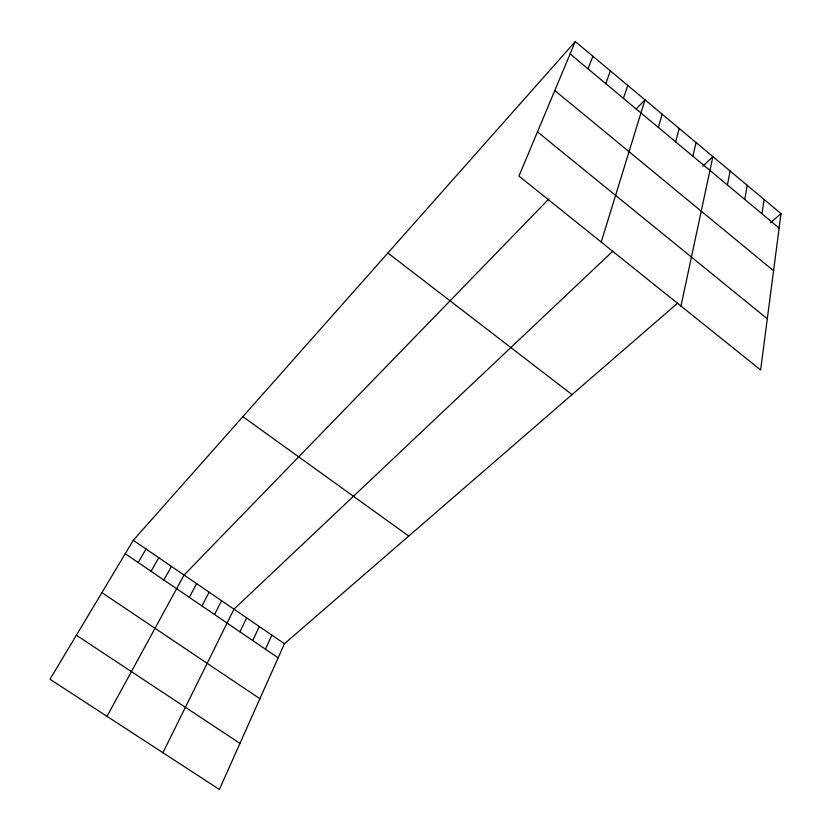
<?xml version="1.0" encoding="UTF-8"?>
<svg xmlns="http://www.w3.org/2000/svg" width="831" height="831" viewBox="0 0 831 831"><rect width="100%" height="100%" fill="white"/><g stroke="black" fill="none" stroke-linecap="round" stroke-linejoin="round"><path stroke-width="1.25" d="M781.015 213.598L760.635 369.961L518.96 176.089L575.291 41.55L781.015 213.598L770.597 222.625M762.006 213.796L764.156 199.502M744.773 199.43L747.183 185.303M727.416 184.981L730.096 171.02M680.963 306.057L712.894 156.633L702.808 166.169M692.877 156.197L696.087 142.579M675.686 141.872L679.166 128.431M658.381 127.465L662.141 114.19M601.208 242.07L645.001 99.855L636.141 108.986M623.437 98.338L627.748 85.427M605.778 83.63L610.38 70.895M588.005 68.828L592.887 56.269M677.701 303.086L284.451 643.734L219.394 789.45L49.985 679.259L133.292 540.295L575.291 41.55M265.473 649.208L271.914 635.154M252.738 640.535L259.324 626.543M239.941 631.82L246.672 617.88M162.918 752.72L233.958 609.185L612.914 251.107M214.554 614.535L221.576 600.709M201.964 605.965L209.132 592.191M189.323 597.354L196.625 583.642M107.012 716.343L184.066 575.052L548.886 198.941M163.863 580.017L171.456 566.42M151.045 571.292L158.794 557.746M138.175 562.525L146.069 549.042M76.379 635.237L239.962 743.381M101.912 592.638L259.906 698.715M125.242 553.716L278.146 657.84M133.292 540.295L284.451 643.734M242.849 416.663L408.748 536.068M387.89 253.008L572.05 394.611M537.47 131.859L767.304 318.792M554.786 90.506L773.568 270.74M570.108 53.911L779.125 228.058"/></g></svg>
